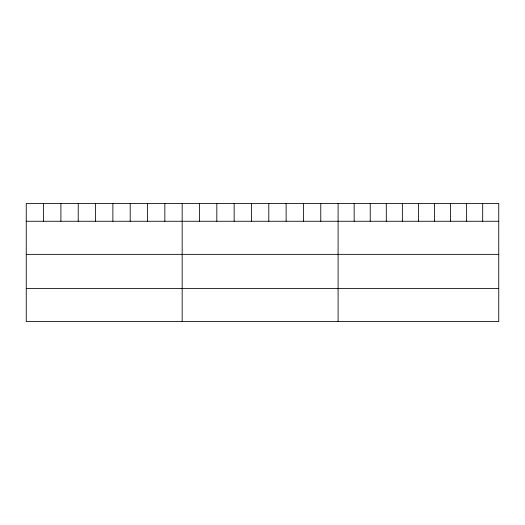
<?xml version="1.0" encoding="UTF-8"?>
<svg xmlns="http://www.w3.org/2000/svg" width="525" height="525" viewBox="0 0 525 525"><rect width="100%" height="100%" fill="white"/><g stroke="black" fill="none" stroke-linecap="round" stroke-linejoin="round"><path stroke-width="0.79" d="M498.75 221.261L498.75 321.549L26.25 321.549L26.25 203.451L498.75 203.451L498.75 221.261L26.25 221.261M26.25 254.356L498.75 254.356M26.25 288.455L498.75 288.455M482.685 203.451L482.685 221.261M466.62 203.451L466.62 221.261M450.555 203.451L450.555 221.261M434.49 203.451L434.49 221.261M418.425 203.451L418.425 221.261M402.36 203.451L402.36 221.261M386.295 203.451L386.295 221.261M370.23 203.451L370.23 221.261M354.165 203.451L354.165 221.261M338.1 203.451L338.1 321.549M320.775 203.451L320.775 221.261M303.45 203.451L303.45 221.261M286.125 203.451L286.125 221.261M268.8 203.451L268.8 221.261M251.475 203.451L251.475 221.261M234.15 203.451L234.15 221.261M216.825 203.451L216.825 221.261M199.5 203.451L199.5 221.261M182.175 203.451L182.175 321.549M164.85 203.451L164.85 221.261M147.525 203.451L147.525 221.261M130.2 203.451L130.2 221.261M112.875 203.451L112.875 221.261M95.55 203.451L95.55 221.261M78.225 203.451L78.225 221.261M60.9 203.451L60.9 221.261M43.575 203.451L43.575 221.261"/></g></svg>
